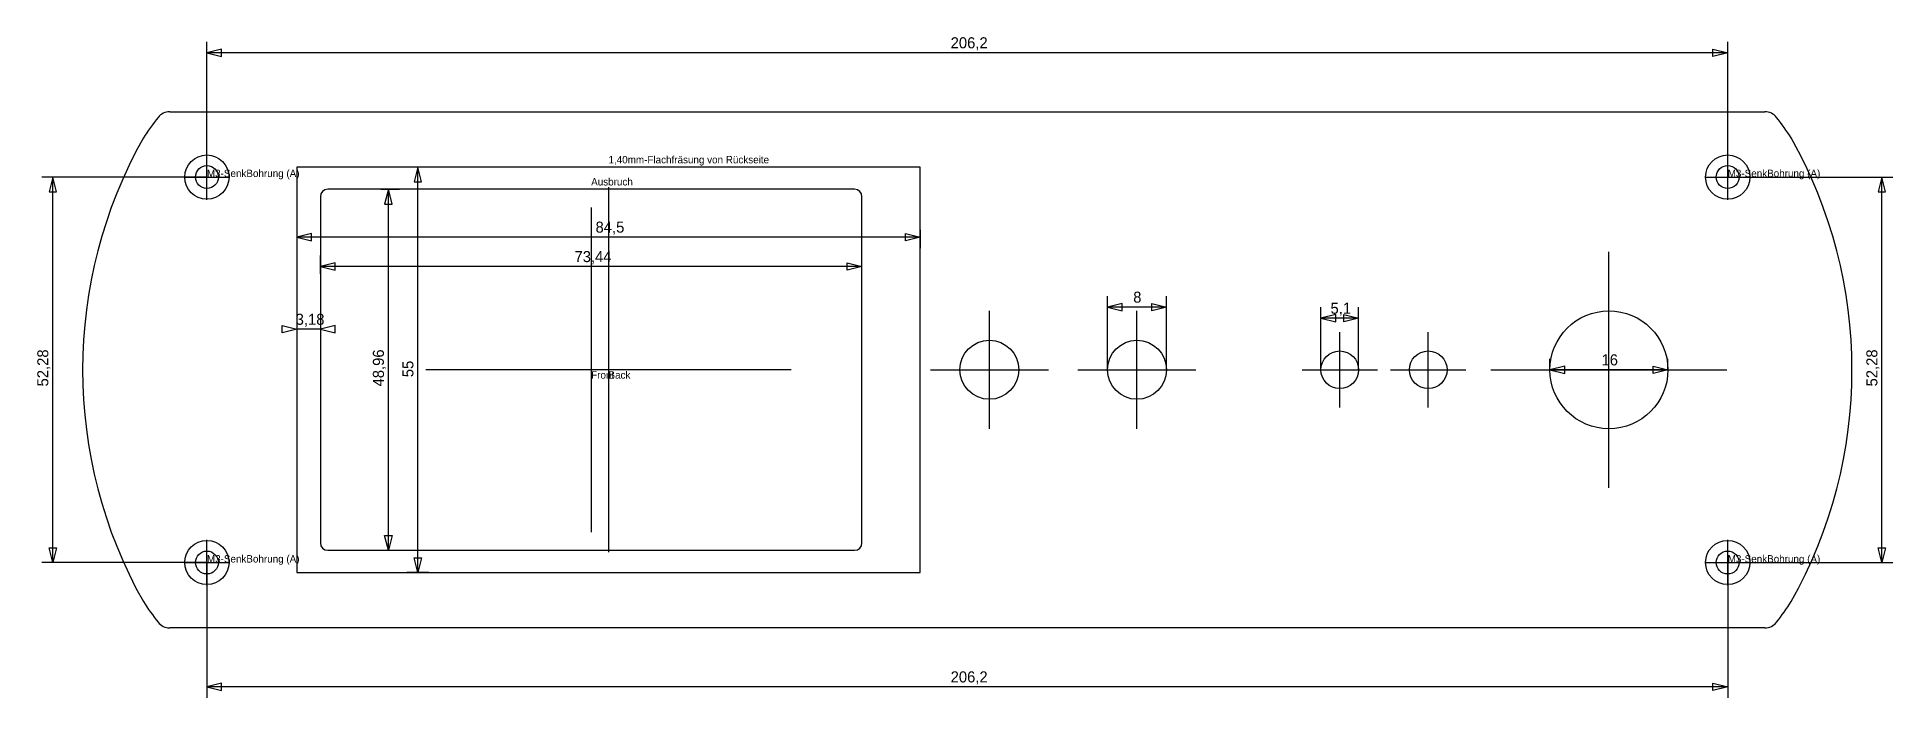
# Model space of a CAD drawing. Extents: x -126 to 126, y -44 to 45.
import ezdxf

# ---------------------------------------------------------------- set-up
doc = ezdxf.new("R2010")
doc.units = 0
doc.layers.add('Docu', color=11, linetype='CONTINUOUS')
doc.layers.add('Plan', color=253, linetype='CONTINUOUS')

msp = doc.modelspace()

# ---------------------------------------------------------------- linework, layer by layer
at = {"layer": 'Docu'}
for p, q in [((-103.099999, 26.14), (-103.099999, 44.5)), ((-101.099999, 43.5), (-103.099999, 43)), ((103.100001, 43), (-103.099999, 43)), ((-103.099999, 43), (-101.099999, 42.5)), ((-101.099999, 42.5), (-101.099999, 43.5)), ((101.100001, 42.5), (101.100001, 43.5)), ((101.100001, 43.5), (103.100001, 43)), ((103.100001, 43), (101.100001, 42.5)), ((103.100001, 26.14), (103.100001, 44.5)), ((-103.099999, 23.04), (-103.099999, 29.24)), ((103.100001, 23.04), (103.100001, 29.24)), ((-103.099999, 26.14), (-125.5, 26.14)), ((-124, 26.14), (-124.5, 24.14)), ((-124, -26.14), (-124, 26.14)), ((-123.5, 24.14), (-124, 26.14)), ((-106.199999, 26.14), (-99.999999, 26.14)), ((-73, 27.5), (-76, 27.5)), ((-74.5, 27.5), (-75, 25.5)), ((-75, 25.5), (-74, 25.5)), ((-74.5, -27.5), (-74.5, 27.5)), ((-74, 25.5), (-74.5, 27.5)), ((100.000001, 26.14), (106.200001, 26.14)), ((103.100001, 26.14), (125.5, 26.14)), ((124, 26.14), (123.5, 24.14)), ((124, -26.14), (124, 26.14)), ((124.5, 24.14), (124, 26.14)), ((-124.5, 24.14), (-123.5, 24.14)), ((-79.5, 24.48), (-77, 24.48)), ((-78.5, 24.48), (-79, 22.48)), ((-78.5, -24.48), (-78.5, 24.48)), ((-78, 22.48), (-78.5, 24.48)), ((-48.65, 24.75), (-48.65, -24.75)), ((123.5, 24.14), (124.5, 24.14)), ((-79, 22.48), (-78, 22.48)), ((-51, 22.032), (-51, -22.032)), ((-90.9, 19), (-90.9, 16.5)), ((-88.9, 18.5), (-90.9, 18)), ((-6.4, 18), (-90.9, 18)), ((-90.9, 18), (-88.9, 17.5)), ((-88.9, 17.5), (-88.9, 18.5)), ((-8.4, 17.5), (-8.4, 18.5)), ((-8.4, 18.5), (-6.4, 18)), ((-6.4, 18), (-8.4, 17.5)), ((-6.4, 19), (-6.4, 16.5)), ((-87.72, 13), (-87.72, 15.5)), ((-14.28, 13), (-14.28, 15.5)), ((87, -16), (87, 16)), ((-85.72, 14.5), (-87.72, 14)), ((-14.28, 14), (-87.72, 14)), ((-87.72, 14), (-85.72, 13.5)), ((-85.72, 13.5), (-85.72, 14.5)), ((-16.28, 13.5), (-16.28, 14.5)), ((-16.28, 14.5), (-14.28, 14)), ((-14.28, 14), (-16.28, 13.5)), ((3, -8), (3, 8)), ((19, 0), (19, 10)), ((21, 9), (19, 8.5)), ((27, 8.5), (19, 8.5)), ((19, 8.5), (21, 8)), ((21, 8), (21, 9)), ((23, -8), (23, 8)), ((25, 8), (25, 9)), ((25, 9), (27, 8.5)), ((27, 8.5), (25, 8)), ((27, 0), (27, 10)), ((47.95, 0), (47.95, 8.5)), ((53.05, 0), (53.05, 8.5)), ((-92.9, 5), (-92.9, 6)), ((-92.9, 6), (-90.9, 5.5)), ((-90.9, 5.5), (-92.9, 5)), ((-90.9, 6), (-90.9, 4)), ((-87.72, 5.5), (-90.9, 5.5)), ((-87.72, 6), (-87.72, 4)), ((-85.72, 6), (-87.72, 5.5)), ((-87.72, 5.5), (-85.72, 5)), ((-85.72, 5), (-85.72, 6)), ((49.95, 7.5), (47.95, 7)), ((53.05, 7), (47.95, 7)), ((47.95, 7), (49.95, 6.5)), ((49.95, 6.5), (49.95, 7.5)), ((50.5, -5.1), (50.5, 5.1)), ((51.05, 6.5), (51.05, 7.5)), ((51.05, 7.5), (53.05, 7)), ((53.05, 7), (51.05, 6.5)), ((62.5, -5.1), (62.5, 5.1)), ((-23.9, 0), (-73.4, 0)), ((-28.968, 0), (-73.032, 0)), ((-5, 0), (11, 0)), ((15, 0), (31, 0)), ((45.4, 0), (55.6, 0)), ((57.4, 0), (67.6, 0)), ((71, 0), (103, 0)), ((79, 0), (79, 1.5)), ((81, 0.5), (79, 0)), ((95, 0), (79, 0)), ((79, 0), (81, -0.5)), ((81, -0.5), (81, 0.5)), ((93, -0.5), (93, 0.5)), ((93, 0.5), (95, 0)), ((95, 0), (93, -0.5)), ((95, 0), (95, 1.5)), ((-78.5, -24.48), (-79, -22.48)), ((-79, -22.48), (-78, -22.48)), ((-78, -22.48), (-78.5, -24.48)), ((-124, -26.14), (-124.5, -24.14)), ((-124.5, -24.14), (-123.5, -24.14)), ((-123.5, -24.14), (-124, -26.14)), ((-103.099999, -29.24), (-103.099999, -23.04)), ((-79.5, -24.48), (-77, -24.48)), ((103.100001, -29.24), (103.100001, -23.04)), ((124, -26.14), (123.5, -24.14)), ((123.5, -24.14), (124.5, -24.14)), ((124.5, -24.14), (124, -26.14)), ((-103.099999, -26.14), (-125.5, -26.14)), ((-106.199999, -26.14), (-99.999999, -26.14)), ((-103.099999, -26.14), (-103.099999, -44.5)), ((-73, -27.5), (-76, -27.5)), ((-74.5, -27.5), (-75, -25.5)), ((-75, -25.5), (-74, -25.5)), ((-74, -25.5), (-74.5, -27.5)), ((100.000001, -26.14), (106.200001, -26.14)), ((103.100001, -26.14), (103.100001, -44.5)), ((103.100001, -26.14), (125.5, -26.14)), ((-101.099999, -42.5), (-103.099999, -43)), ((-101.099999, -43.5), (-101.099999, -42.5)), ((101.100001, -43.5), (101.100001, -42.5)), ((101.100001, -42.5), (103.100001, -43)), ((103.100001, -43), (-103.099999, -43)), ((-103.099999, -43), (-101.099999, -43.5)), ((103.100001, -43), (101.100001, -43.5))]:
    msp.add_line(p, q, dxfattribs=at)
at = {"layer": 'Plan'}
for p, q in [((-108.148714, 35), (108.148715, 35)), ((-6.4, 27.5), (-90.9, 27.5)), ((-90.9, 27.5), (-90.9, -27.5)), ((-6.4, -27.5), (-6.4, 27.5)), ((-87.72, 23.48), (-87.72, -23.48)), ((-15.28, 24.48), (-86.72, 24.48)), ((-14.28, -23.48), (-14.28, 23.48)), ((-86.72, -24.48), (-15.28, -24.48)), ((-90.9, -27.5), (-6.4, -27.5)), ((108.148715, -35), (-108.148714, -35))]:
    msp.add_line(p, q, dxfattribs=at)
for centre, radius in [((-103.099999, 26.14), 3), ((-103.099999, 26.14), 1.55), ((103.100001, 26.14), 3), ((103.100001, 26.14), 1.55), ((87, 0), 8), ((3, 0), 4), ((23, 0), 4), ((50.5, 0), 2.55), ((62.5, 0), 2.55), ((-103.099999, -26.14), 3), ((-103.099999, -26.14), 1.55), ((103.100001, -26.14), 3), ((103.100001, -26.14), 1.55)]:
    msp.add_circle(centre, radius, dxfattribs=at)
for centre, radius, start, end in [((-78.847477, 10), 39.25, 141.87, 146.877), ((-108.148714, 33), 2, 90, 141.87), ((108.148715, 33), 2, 38.13, 90), ((78.847478, 10), 39.25, 33.123, 38.13), ((-55.756911, 0), 64.193088, 150.667, 209.333), ((55.756912, 0), 64.193088, 330.667, 29.333), ((-90.9, 27.5), 0, 90, 180), ((-6.4, 27.5), 0, 0, 90), ((-86.72, 23.48), 1, 90, 180), ((-15.28, 23.48), 1, 0, 90), ((-86.72, -23.48), 1, 180, 270), ((-15.28, -23.48), 1, 270, 0), ((-90.9, -27.5), 0, 180, 270), ((-6.4, -27.5), 0, 270, 0), ((-78.847477, -10), 39.25, 213.123, 218.13), ((78.847478, -10), 39.25, 321.87, 326.877), ((-108.148714, -33), 2, 218.13, 270), ((108.148715, -33), 2, 270, 321.87)]:
    msp.add_arc(centre, radius, start, end, dxfattribs=at)

# ---------------------------------------------------------------- texts
at = {"layer": 'Docu'}
for s, height, p in [('206,2', 1.5, (-2.257499, 43.6)), ('1,40mm-Flachfräsung von Rückseite', 1, (-48.65, 28)), ('M3-SenkBohrung (A)', 1, (-103.099999, 26.14)), ('Ausbruch', 1, (-51, 25)), ('M3-SenkBohrung (A)', 1, (103.100001, 26.14)), ('84,5', 1.5, (-50.405, 18.6)), ('73,44', 1.5, (-53.2575, 14.6)), ('8', 1.5, (22.4975, 9.1)), ('3,18', 1.5, (-91.065, 6.1)), ('5,1', 1.5, (49.2475, 7.6)), ('16', 1.5, (85.995, 0.6)), ('Front', 1, (-51, -1.2)), ('Back', 1, (-48.65, -1.2)), ('M3-SenkBohrung (A)', 1, (-103.099999, -26.14)), ('M3-SenkBohrung (A)', 1, (103.100001, -26.14)), ('206,2', 1.5, (-2.257499, -42.4))]:
    msp.add_text(s, height=height, dxfattribs=at).set_placement(p)
for s, p in [('52,28', (-124.6, -2.2575)), ('48,96', (-79.1, -2.2575)), ('52,28', (123.4, -2.2575)), ('55', (-75.1, -1.005))]:
    msp.add_text(s, height=1.5, rotation=90, dxfattribs=at).set_placement(p)

doc.saveas('drawing.dxf')
